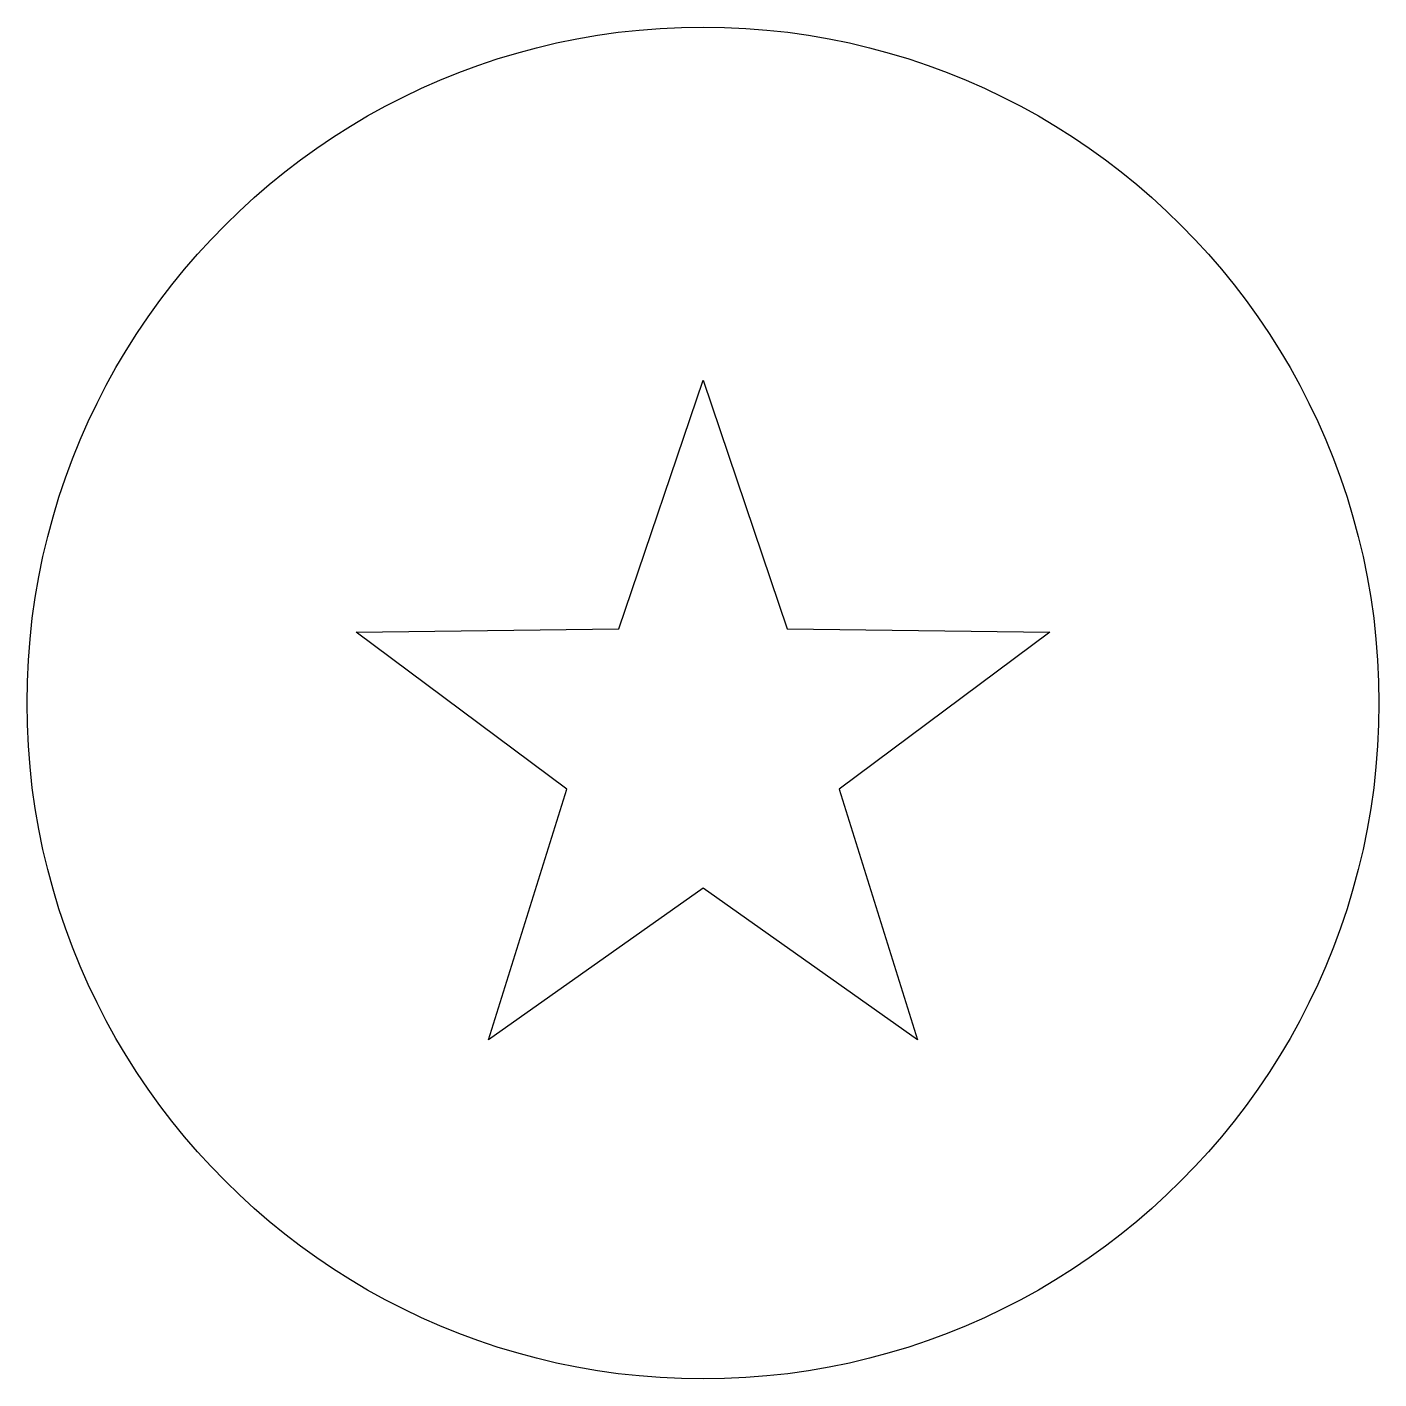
# Model space of a CAD drawing. Header units: millimetres. Extents: x 25 to 175, y 25 to 175.
import ezdxf

# ---------------------------------------------------------------- set-up
doc = ezdxf.new("R2010")
doc.units = ezdxf.units.MM
doc.layers.add('DEMO_GREEN', color=1, linetype='CONTINUOUS')

msp = doc.modelspace()

# ---------------------------------------------------------------- linework, layer by layer
at = {"layer": 'DEMO_GREEN'}
for points in [[(175.2725, 99.875), (175.2354, 97.4895), (175.1247, 95.1226), (174.9415, 92.7753), (174.687, 90.4487), (174.3622, 88.144), (173.9683, 85.8622), (173.5063, 83.6044), (172.9774, 81.3718), (172.3826, 79.1655), (171.7231, 76.9864), (170.9999, 74.8358), (170.2142, 72.7148), (169.367, 70.6243), (168.4595, 68.5657), (167.4927, 66.5398), (166.4677, 64.5479), (165.3857, 62.5911), (164.2478, 60.6704), (163.055, 58.7869), (161.8085, 56.9418), (160.5093, 55.1361), (159.1586, 53.3709), (157.7574, 51.6474), (156.3069, 49.9667), (154.8081, 48.3298), (153.2622, 46.7378), (151.6702, 45.1919), (150.0333, 43.6931), (148.3526, 42.2426), (146.6291, 40.8414), (144.8639, 39.4907), (143.0582, 38.1915), (141.2131, 36.945), (139.3296, 35.7522), (137.4089, 34.6143), (135.4521, 33.5323), (133.4602, 32.5073), (131.4343, 31.5405), (129.3757, 30.633), (127.2852, 29.7858), (125.1642, 29.0001), (123.0136, 28.2769), (120.8345, 27.6174), (118.6282, 27.0226), (116.3956, 26.4937), (114.1378, 26.0317), (111.856, 25.6378), (109.5513, 25.313), (107.2247, 25.0585), (104.8774, 24.8753), (102.5105, 24.7646), (100.125, 24.7275), (97.7395, 24.7646), (95.3726, 24.8753), (93.0253, 25.0585), (90.6987, 25.313), (88.394, 25.6378), (86.1122, 26.0317), (83.8544, 26.4937), (81.6218, 27.0226), (79.4155, 27.6174), (77.2364, 28.2769), (75.0858, 29.0001), (72.9648, 29.7858), (70.8743, 30.633), (68.8157, 31.5405), (66.7898, 32.5073), (64.7979, 33.5323), (62.8411, 34.6143), (60.9204, 35.7522), (59.0369, 36.945), (57.1918, 38.1915), (55.3861, 39.4907), (53.6209, 40.8414), (51.8974, 42.2426), (50.2167, 43.6931), (48.5798, 45.1919), (46.9878, 46.7378), (45.4419, 48.3298), (43.9431, 49.9667), (42.4926, 51.6474), (41.0914, 53.3709), (39.7407, 55.1361), (38.4415, 56.9418), (37.195, 58.7869), (36.0022, 60.6704), (34.8643, 62.5911), (33.7823, 64.5479), (32.7573, 66.5398), (31.7905, 68.5657), (30.883, 70.6243), (30.0358, 72.7148), (29.2501, 74.8358), (28.5269, 76.9864), (27.8674, 79.1655), (27.2726, 81.3718), (26.7437, 83.6044), (26.2817, 85.8622), (25.8878, 88.144), (25.563, 90.4487), (25.3085, 92.7753), (25.1253, 95.1226), (25.0146, 97.4895), (24.9775, 99.875), (25.0146, 102.2605), (25.1253, 104.6274), (25.3085, 106.9747), (25.563, 109.3013), (25.8878, 111.606), (26.2817, 113.8878), (26.7437, 116.1456), (27.2726, 118.3782), (27.8674, 120.5845), (28.5269, 122.7636), (29.2501, 124.9142), (30.0358, 127.0352), (30.883, 129.1257), (31.7905, 131.1843), (32.7573, 133.2102), (33.7823, 135.2021), (34.8643, 137.1589), (36.0022, 139.0796), (37.195, 140.9631), (38.4415, 142.8082), (39.7407, 144.6139), (41.0914, 146.3791), (42.4926, 148.1026), (43.9431, 149.7833), (45.4419, 151.4202), (46.9878, 153.0122), (48.5798, 154.5581), (50.2167, 156.0569), (51.8974, 157.5074), (53.6209, 158.9086), (55.3861, 160.2593), (57.1918, 161.5585), (59.0369, 162.805), (60.9204, 163.9978), (62.8411, 165.1357), (64.7979, 166.2177), (66.7898, 167.2427), (68.8157, 168.2095), (70.8743, 169.117), (72.9648, 169.9642), (75.0858, 170.7499), (77.2364, 171.4731), (79.4155, 172.1326), (81.6218, 172.7274), (83.8544, 173.2563), (86.1122, 173.7183), (88.394, 174.1122), (90.6987, 174.437), (93.0253, 174.6915), (95.3726, 174.8747), (97.7395, 174.9854), (100.125, 175.0225), (102.5105, 174.9854), (104.8774, 174.8747), (107.2247, 174.6915), (109.5513, 174.437), (111.856, 174.1122), (114.1378, 173.7183), (116.3956, 173.2563), (118.6282, 172.7274), (120.8345, 172.1326), (123.0136, 171.4731), (125.1642, 170.7499), (127.2852, 169.9642), (129.3757, 169.117), (131.4343, 168.2095), (133.4602, 167.2427), (135.4521, 166.2177), (137.4089, 165.1357), (139.3296, 163.9978), (141.2131, 162.805), (143.0582, 161.5585), (144.8639, 160.2593), (146.6291, 158.9086), (148.3526, 157.5074), (150.0333, 156.0569), (151.6702, 154.5581), (153.2622, 153.0122), (154.8081, 151.4202), (156.3069, 149.7833), (157.7574, 148.1026), (159.1586, 146.3791), (160.5093, 144.6139), (161.8085, 142.8082), (163.055, 140.9631), (164.2478, 139.0796), (165.3857, 137.1589), (166.4677, 135.2021), (167.4927, 133.2102), (168.4595, 131.1843), (169.367, 129.1257), (170.2142, 127.0352), (170.9999, 124.9142), (171.7231, 122.7636), (172.3826, 120.5845), (172.9774, 118.3782), (173.5063, 116.1456), (173.9683, 113.8878), (174.3622, 111.606), (174.687, 109.3013), (174.9415, 106.9747), (175.1247, 104.6274), (175.2354, 102.2605), (175.2725, 99.875)], [(100.125, 135.755), (109.49, 108.1025), (138.6825, 107.74), (115.2775, 90.2875), (123.955, 62.4125), (100.125, 79.28), (76.295, 62.4125), (84.9725, 90.2875), (61.5675, 107.74), (90.76, 108.1025)]]:
    msp.add_lwpolyline(points, close=True, dxfattribs=at)

doc.saveas('drawing.dxf')
